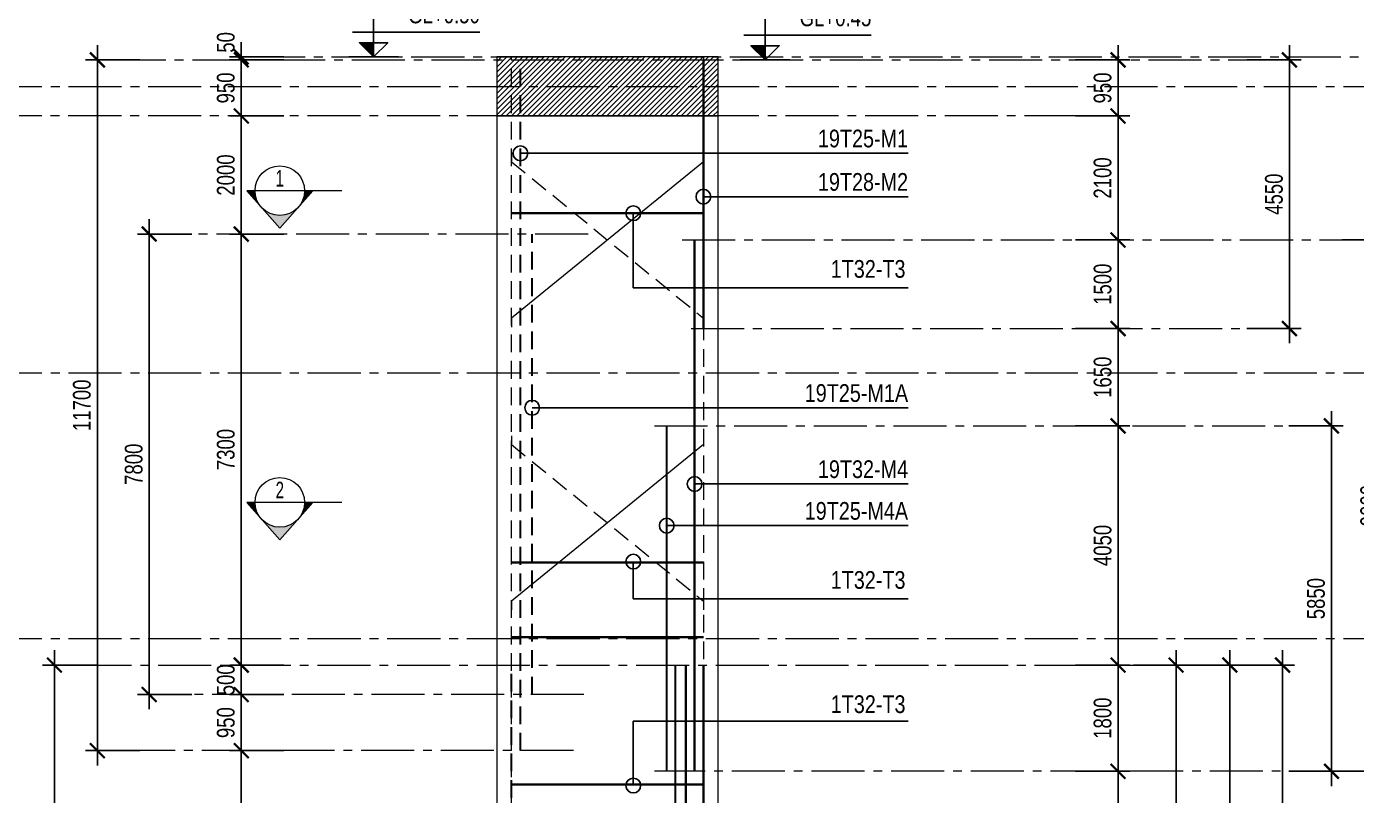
# Model space of a CAD drawing. Header units: millimetres. Extents: x 2746337 to 7547699, y -363432 to 15720.
# Drawn here: x 3076221 to 3098751, y -206403 to -193381 of the extents above; entities that cross this region are included whole.
import ezdxf
from ezdxf.enums import TextEntityAlignment as Align

# ---------------------------------------------------------------- set-up
doc = ezdxf.new("R2010")
doc.units = ezdxf.units.MM
doc.header["$LTSCALE"] = 1200
doc.header["$PDMODE"] = 3
for name, pattern in [('CENTER2', [1.125, 0.75, -0.125, 0.125, -0.125]), ('CONTINOUS', [0]), ('HIDDEN', [0.375, 0.25, -0.125])]:
    doc.linetypes.add(name, pattern=pattern)
for name, color, linetype, lineweight in [('1', 9, 'Continuous', 13), ('BOUND', 3, 'Continuous', 20), ('C1CO', 4, 'Continuous', 35), ('ENOTE', 2, 'Continuous', 15), ('Grid line', 160, 'CENTER2', 5), ('HIDE', 8, 'HIDDEN', 13), ('K-THUOC', 1, 'Continuous', 18), ('LEADER', 8, 'Continuous', 9), ('T1CO', 4, 'Continuous', 20), ('T1HI', 4, 'HIDDEN', 13), ('TCHI', 4, 'HIDDEN', 30), ('TEXTMA', 2, 'Continuous', 13)]:
    doc.layers.add(name, color=color, linetype=linetype, lineweight=lineweight)
for name, color, linetype in [('CDC.02.DIM', 1, 'Continuous'), ('CDC.06.TEXT', 2, 'Continuous'), ('CDC.10.HATCH', 251, 'Continuous')]:
    doc.layers.add(name, color=color, linetype=linetype)
doc.styles.add('DB_Arial', font='arial.ttf', dxfattribs={"width": 0.8})
doc.styles.add('SMTEXT', font='arial.ttf', dxfattribs={"width": 0.75})
doc.styles.add('TEXTVN', font='VHELVCN.TTF', dxfattribs={"width": 0.8})
doc.dimstyles.new('BSV1-100', dxfattribs={"dimtxt": 300, "dimasz": 250, "dimexe": 200, "dimexo": 0, "dimgap": 108, "dimtad": 1, "dimdec": 0, "dimdsep": 46, "dimtxsty": 'SMTEXT', "dimblk": 'ARCHTICK', "dimcen": 100, "dimdle": 250, "dimclrd": 256, "dimclre": 256, "dimclrt": 1, "dimadec": 0, "dimazin": 0, "dimtfac": 1, "dimtdec": 0, "dimtix": 1, "dimtmove": 2, "dimatfit": 3, "dimfxl": 720, "dimfxlon": 1, "dimtolj": 1, "dimtzin": 0, "dimarcsym": 0})
doc.dimstyles.new('BSV25', dxfattribs={"dimtxt": 300, "dimasz": 250, "dimexe": 200, "dimexo": 0, "dimgap": 108, "dimtad": 1, "dimdec": 0, "dimlfac": 0.25, "dimdsep": 46, "dimtxsty": 'SMTEXT', "dimblk": 'ARCHTICK', "dimcen": 100, "dimdle": 250, "dimclrd": 256, "dimclre": 256, "dimclrt": 2, "dimadec": 0, "dimazin": 0, "dimtfac": 1, "dimtdec": 0, "dimtix": 1, "dimtmove": 2, "dimatfit": 3, "dimfxl": 800, "dimfxlon": 1, "dimtolj": 1, "dimtzin": 0, "dimarcsym": 0})

# ---------------------------------------------------------------- blocks, each defined once
blk = doc.blocks.new('_ArchTick')
at = {"color": 0, "linetype": 'ByBlock', "const_width": 0.15}
blk.add_lwpolyline([(-0.5, -0.5), (0.5, 0.5)], dxfattribs=at)
blk = doc.blocks.new('*D1793')
at = {"layer": 'Defpoints', "color": 0, "transparency": 16777216}
for p in [(3084188, -203245), (3071129, -206245), (3084188, -206245)]:
    blk.add_point(p, dxfattribs=at)
at = {"layer": 'K-THUOC', "lineweight": -2, "transparency": 16777216}
for p, q in [((3071129, -202995), (3071129, -206495)), ((3071849, -203245), (3070929, -203245)), ((3071849, -206245), (3070929, -206245))]:
    blk.add_line(p, q, dxfattribs=at)
at = {"layer": 'K-THUOC', "lineweight": -2, "transparency": 16777216, "xscale": 250, "yscale": 250, "zscale": 250}
for p, rotation in [((3071129, -203245), 90), ((3071129, -206245), 270)]:
    blk.add_blockref('_ArchTick', p, dxfattribs=dict(at, rotation=rotation))
at = {"layer": 'K-THUOC', "color": 1, "transparency": 16777216, "char_height": 300, "attachment_point": 5, "rotation": 90, "style": 'SMTEXT'}
for s, insert in [('\\A1;T12a200-L1,L2,L3', (3071417, -204745)), ('\\A1;3000', (3070867, -204745))]:
    blk.add_mtext(s, dxfattribs=dict(at, insert=insert))
blk = doc.blocks.new('*D1794')
at = {"layer": 'Defpoints', "color": 0, "transparency": 16777216}
for p in [(3084188, -206245), (3071129, -220395), (3077931, -220395)]:
    blk.add_point(p, dxfattribs=at)
at = {"layer": 'K-THUOC', "lineweight": -2, "transparency": 16777216}
for p, q in [((3071129, -205995), (3071129, -220645)), ((3071849, -206245), (3070929, -206245)), ((3071849, -220395), (3070929, -220395))]:
    blk.add_line(p, q, dxfattribs=at)
at = {"layer": 'K-THUOC', "lineweight": -2, "transparency": 16777216, "xscale": 250, "yscale": 250, "zscale": 250}
for p, rotation in [((3071129, -206245), 90), ((3071129, -220395), 270)]:
    blk.add_blockref('_ArchTick', p, dxfattribs=dict(at, rotation=rotation))
at = {"layer": 'K-THUOC', "color": 1, "transparency": 16777216, "char_height": 300, "attachment_point": 5, "rotation": 90, "style": 'SMTEXT'}
for s, insert in [('\\A1;T12a300-L1,L2,L3', (3071417, -213320)), ('\\A1;14150', (3070868, -213320))]:
    blk.add_mtext(s, dxfattribs=dict(at, insert=insert))
blk = doc.blocks.new('SIGSEC')
at = {"layer": '1', "lineweight": 9}
h = blk.add_hatch(color=256, dxfattribs=at)
h.dxf.hatch_style = 1
h.paths.add_polyline_path([(-420, 0), (-560, 0), (-315, -278, -0.182676)])
h = blk.add_hatch(color=256, dxfattribs=at)
h.dxf.hatch_style = 1
h.paths.add_polyline_path([(560, 0), (420, 0, -0.182676), (315, -278)])
h = blk.add_hatch(color=256, dxfattribs=at)
h.dxf.hatch_style = 1
h.paths.add_polyline_path([(315, -278, -0.451416), (-315, -278), (0, -635)])
at = {"layer": '1', "lineweight": 9, "elevation": 0}
blk.add_lwpolyline([(1050, 0), (-560, 0), (0, -635), (560, 0)], dxfattribs=at)
at = {"layer": '1', "lineweight": 9}
blk.add_circle((0, 0), 420, dxfattribs=at)
at = {"layer": 'BOUND', "lineweight": 9, "style": 'TEXTVN', "width": 0.8}
blk.add_attdef('SEC', text='', height=280, dxfattribs=at).set_placement((0, 210, 0), align=Align.MIDDLE_CENTER)
blk = doc.blocks.new('*D1795')
at = {"layer": 'Defpoints', "color": 0, "transparency": 16777216}
for p in [(3071679, -194895), (3071129, -203245), (3084188, -203245)]:
    blk.add_point(p, dxfattribs=at)
at = {"layer": 'K-THUOC', "lineweight": -2, "transparency": 16777216}
for p, q in [((3071129, -194645), (3071129, -203495)), ((3071679, -194895), (3070929, -194895)), ((3071849, -203245), (3070929, -203245))]:
    blk.add_line(p, q, dxfattribs=at)
at = {"layer": 'K-THUOC', "lineweight": -2, "transparency": 16777216, "xscale": 250, "yscale": 250, "zscale": 250}
for p, rotation in [((3071129, -194895), 90), ((3071129, -203245), 270)]:
    blk.add_blockref('_ArchTick', p, dxfattribs=dict(at, rotation=rotation))
at = {"layer": 'K-THUOC', "color": 1, "transparency": 16777216, "char_height": 300, "attachment_point": 5, "rotation": 90, "style": 'SMTEXT'}
for s, insert in [('\\A1;T12a300-L1,L2,L3', (3071417, -199070)), ('\\A1;8350', (3070867, -199070))]:
    blk.add_mtext(s, dxfattribs=dict(at, insert=insert))
blk = doc.blocks.new('tag_cd')
at = {"layer": 'CDC.10.HATCH'}
blk.add_hatch(color=256, dxfattribs=at).paths.add_polyline_path([(180, 240), (420, 0), (420, 240)])
at = {"layer": 'CDC.02.DIM'}
for points in [[(420, 240), (420, 0), (660, 240), (180, 240), (420, 0), (420, 1020)], [(60, 420), (2220, 420)], [(0, 0), (840, 0)]]:
    blk.add_lwpolyline(points, dxfattribs=at)
at = {"layer": 'CDC.06.TEXT', "ltscale": 0.5, "style": 'SMTEXT', "width": 0.75}
blk.add_attdef('CD', text='', height=300, dxfattribs=at).set_placement((2220, 570), align=Align.RIGHT)
blk = doc.blocks.new('*D1796')
at = {"layer": 'Defpoints', "color": 0, "transparency": 16777216}
for p in [(3070676, -194395), (3070113, -199245), (3102823, -199245)]:
    blk.add_point(p, dxfattribs=at)
at = {"layer": 'K-THUOC', "lineweight": -2, "transparency": 16777216}
for p, q in [((3070113, -194145), (3070113, -199495)), ((3070676, -194395), (3069913, -194395)), ((3070833, -199245), (3069913, -199245))]:
    blk.add_line(p, q, dxfattribs=at)
at = {"layer": 'K-THUOC', "lineweight": -2, "transparency": 16777216, "xscale": 250, "yscale": 250, "zscale": 250}
for p, rotation in [((3070113, -194395), 90), ((3070113, -199245), 270)]:
    blk.add_blockref('_ArchTick', p, dxfattribs=dict(at, rotation=rotation))
at = {"layer": 'K-THUOC', "color": 1, "transparency": 16777216, "insert": (3069852, -196820), "char_height": 300, "attachment_point": 5, "rotation": 90, "style": 'SMTEXT'}
blk.add_mtext('\\A1;4850', dxfattribs=at)
blk = doc.blocks.new('*D1797')
at = {"layer": 'Defpoints', "color": 0, "transparency": 16777216}
for p in [(3102823, -199245), (3070113, -203745), (3102807, -203745)]:
    blk.add_point(p, dxfattribs=at)
at = {"layer": 'K-THUOC', "lineweight": -2, "transparency": 16777216}
for p, q in [((3070113, -198995), (3070113, -203995)), ((3070833, -199245), (3069913, -199245)), ((3070833, -203745), (3069913, -203745))]:
    blk.add_line(p, q, dxfattribs=at)
at = {"layer": 'K-THUOC', "lineweight": -2, "transparency": 16777216, "xscale": 250, "yscale": 250, "zscale": 250}
for p, rotation in [((3070113, -199245), 90), ((3070113, -203745), 270)]:
    blk.add_blockref('_ArchTick', p, dxfattribs=dict(at, rotation=rotation))
at = {"layer": 'K-THUOC', "color": 1, "transparency": 16777216, "insert": (3069852, -201495), "char_height": 300, "attachment_point": 5, "rotation": 90, "style": 'SMTEXT'}
blk.add_mtext('\\A1;4500', dxfattribs=at)
blk = doc.blocks.new('*D1798')
at = {"layer": 'Defpoints', "color": 0, "transparency": 16777216}
for p in [(3101550, -203745), (3070113, -207545), (3102807, -207545)]:
    blk.add_point(p, dxfattribs=at)
at = {"layer": 'K-THUOC', "lineweight": -2, "transparency": 16777216}
for p, q in [((3070113, -203495), (3070113, -207795)), ((3070833, -203745), (3069913, -203745)), ((3070833, -207545), (3069913, -207545))]:
    blk.add_line(p, q, dxfattribs=at)
at = {"layer": 'K-THUOC', "lineweight": -2, "transparency": 16777216, "xscale": 250, "yscale": 250, "zscale": 250}
for p, rotation in [((3070113, -203745), 90), ((3070113, -207545), 270)]:
    blk.add_blockref('_ArchTick', p, dxfattribs=dict(at, rotation=rotation))
at = {"layer": 'K-THUOC', "color": 1, "transparency": 16777216, "insert": (3069852, -205645), "char_height": 300, "attachment_point": 5, "rotation": 90, "style": 'SMTEXT'}
blk.add_mtext('\\A1;3800', dxfattribs=at)
blk = doc.blocks.new('*D1799')
at = {"layer": 'Defpoints', "color": 0, "transparency": 16777216}
for p in [(3087588, -193945), (3087938, -194895), (3094713, -194895)]:
    blk.add_point(p, dxfattribs=at)
at = {"layer": 'K-THUOC', "lineweight": -2, "transparency": 16777216}
for p, q in [((3094713, -193695), (3094713, -195145)), ((3093993, -193945), (3094913, -193945)), ((3093993, -194895), (3094913, -194895))]:
    blk.add_line(p, q, dxfattribs=at)
at = {"layer": 'K-THUOC', "lineweight": -2, "transparency": 16777216, "xscale": 250, "yscale": 250, "zscale": 250}
for p, rotation in [((3094713, -193945), 90), ((3094713, -194895), 270)]:
    blk.add_blockref('_ArchTick', p, dxfattribs=dict(at, rotation=rotation))
at = {"layer": 'K-THUOC', "color": 1, "transparency": 16777216, "insert": (3094452, -194420), "char_height": 300, "attachment_point": 5, "rotation": 90, "style": 'SMTEXT'}
blk.add_mtext('\\A1;950', dxfattribs=at)
blk = doc.blocks.new('*D1800')
at = {"layer": 'Defpoints', "color": 0, "transparency": 16777216}
for p in [(3087938, -196995), (3087938, -198495), (3094713, -198495)]:
    blk.add_point(p, dxfattribs=at)
at = {"layer": 'K-THUOC', "lineweight": -2, "transparency": 16777216}
for p, q in [((3094713, -196745), (3094713, -198745)), ((3093993, -196995), (3094913, -196995)), ((3093993, -198495), (3094913, -198495))]:
    blk.add_line(p, q, dxfattribs=at)
at = {"layer": 'K-THUOC', "lineweight": -2, "transparency": 16777216, "xscale": 250, "yscale": 250, "zscale": 250}
for p, rotation in [((3094713, -196995), 90), ((3094713, -198495), 270)]:
    blk.add_blockref('_ArchTick', p, dxfattribs=dict(at, rotation=rotation))
at = {"layer": 'K-THUOC', "color": 1, "transparency": 16777216, "insert": (3094452, -197745), "char_height": 300, "attachment_point": 5, "rotation": 90, "style": 'SMTEXT'}
blk.add_mtext('\\A1;1500', dxfattribs=at)
blk = doc.blocks.new('*D1801')
at = {"layer": 'Defpoints', "color": 0, "transparency": 16777216}
for p in [(3087938, -198495), (3087938, -200145), (3094713, -200145)]:
    blk.add_point(p, dxfattribs=at)
at = {"layer": 'K-THUOC', "lineweight": -2, "transparency": 16777216}
for p, q in [((3094713, -198245), (3094713, -200395)), ((3093993, -198495), (3094913, -198495)), ((3093993, -200145), (3094913, -200145))]:
    blk.add_line(p, q, dxfattribs=at)
at = {"layer": 'K-THUOC', "lineweight": -2, "transparency": 16777216, "xscale": 250, "yscale": 250, "zscale": 250}
for p, rotation in [((3094713, -198495), 90), ((3094713, -200145), 270)]:
    blk.add_blockref('_ArchTick', p, dxfattribs=dict(at, rotation=rotation))
at = {"layer": 'K-THUOC', "color": 1, "transparency": 16777216, "insert": (3094452, -199320), "char_height": 300, "attachment_point": 5, "rotation": 90, "style": 'SMTEXT'}
blk.add_mtext('\\A1;1650', dxfattribs=at)
blk = doc.blocks.new('*D1802')
at = {"layer": 'Defpoints', "color": 0, "transparency": 16777216}
for p in [(3087938, -200145), (3087938, -204195), (3094713, -204195)]:
    blk.add_point(p, dxfattribs=at)
at = {"layer": 'K-THUOC', "lineweight": -2, "transparency": 16777216}
for p, q in [((3094713, -199895), (3094713, -204445)), ((3093993, -200145), (3094913, -200145)), ((3093993, -204195), (3094913, -204195))]:
    blk.add_line(p, q, dxfattribs=at)
at = {"layer": 'K-THUOC', "lineweight": -2, "transparency": 16777216, "xscale": 250, "yscale": 250, "zscale": 250}
for p, rotation in [((3094713, -200145), 90), ((3094713, -204195), 270)]:
    blk.add_blockref('_ArchTick', p, dxfattribs=dict(at, rotation=rotation))
at = {"layer": 'K-THUOC', "color": 1, "transparency": 16777216, "insert": (3094452, -202170), "char_height": 300, "attachment_point": 5, "rotation": 90, "style": 'SMTEXT'}
blk.add_mtext('\\A1;4050', dxfattribs=at)
blk = doc.blocks.new('*D1803')
at = {"layer": 'Defpoints', "color": 0, "transparency": 16777216}
for p in [(3087938, -204195), (3087938, -205995), (3094713, -205995)]:
    blk.add_point(p, dxfattribs=at)
at = {"layer": 'K-THUOC', "lineweight": -2, "transparency": 16777216}
for p, q in [((3094713, -203945), (3094713, -206245)), ((3093993, -204195), (3094913, -204195)), ((3093993, -205995), (3094913, -205995))]:
    blk.add_line(p, q, dxfattribs=at)
at = {"layer": 'K-THUOC', "lineweight": -2, "transparency": 16777216, "xscale": 250, "yscale": 250, "zscale": 250}
for p, rotation in [((3094713, -204195), 90), ((3094713, -205995), 270)]:
    blk.add_blockref('_ArchTick', p, dxfattribs=dict(at, rotation=rotation))
at = {"layer": 'K-THUOC', "color": 1, "transparency": 16777216, "insert": (3094452, -205095), "char_height": 300, "attachment_point": 5, "rotation": 90, "style": 'SMTEXT'}
blk.add_mtext('\\A1;1800', dxfattribs=at)
blk = doc.blocks.new('*D1804')
at = {"layer": 'Defpoints', "color": 0, "transparency": 16777216}
for p in [(3087938, -205995), (3087938, -213195), (3094713, -213195)]:
    blk.add_point(p, dxfattribs=at)
at = {"layer": 'K-THUOC', "lineweight": -2, "transparency": 16777216}
for p, q in [((3094713, -205745), (3094713, -213445)), ((3093993, -205995), (3094913, -205995)), ((3093993, -213195), (3094913, -213195))]:
    blk.add_line(p, q, dxfattribs=at)
at = {"layer": 'K-THUOC', "lineweight": -2, "transparency": 16777216, "xscale": 250, "yscale": 250, "zscale": 250}
for p, rotation in [((3094713, -205995), 90), ((3094713, -213195), 270)]:
    blk.add_blockref('_ArchTick', p, dxfattribs=dict(at, rotation=rotation))
at = {"layer": 'K-THUOC', "color": 1, "transparency": 16777216, "insert": (3094452, -209595), "char_height": 300, "attachment_point": 5, "rotation": 90, "style": 'SMTEXT'}
blk.add_mtext('\\A1;7200', dxfattribs=at)
blk = doc.blocks.new('*D1809')
at = {"layer": 'Defpoints', "color": 0, "transparency": 16777216}
for p in [(3086887, -204195), (3097500, -204195), (3086887, -215895)]:
    blk.add_point(p, dxfattribs=at)
at = {"layer": 'K-THUOC', "lineweight": -2, "transparency": 16777216}
for p, q in [((3097500, -216145), (3097500, -203945)), ((3096780, -204195), (3097700, -204195)), ((3096780, -215895), (3097700, -215895))]:
    blk.add_line(p, q, dxfattribs=at)
at = {"layer": 'K-THUOC', "lineweight": -2, "transparency": 16777216, "xscale": 250, "yscale": 250, "zscale": 250}
for p, rotation in [((3097500, -204195), 90), ((3097500, -215895), 270)]:
    blk.add_blockref('_ArchTick', p, dxfattribs=dict(at, rotation=rotation))
at = {"layer": 'K-THUOC', "color": 1, "transparency": 16777216, "insert": (3097239, -210045), "char_height": 300, "attachment_point": 5, "rotation": 90, "style": 'SMTEXT'}
blk.add_mtext('\\A1;11700', dxfattribs=at)
blk = doc.blocks.new('*D1810')
at = {"layer": 'Defpoints', "color": 0, "transparency": 16777216}
for p in [(3088151, -196995), (3099231, -196995), (3088151, -205995)]:
    blk.add_point(p, dxfattribs=at)
at = {"layer": 'K-THUOC', "lineweight": -2, "transparency": 16777216}
for p, q in [((3099231, -206245), (3099231, -196745)), ((3098511, -196995), (3099431, -196995)), ((3098511, -205995), (3099431, -205995))]:
    blk.add_line(p, q, dxfattribs=at)
at = {"layer": 'K-THUOC', "lineweight": -2, "transparency": 16777216, "xscale": 250, "yscale": 250, "zscale": 250}
for p, rotation in [((3099231, -196995), 90), ((3099231, -205995), 270)]:
    blk.add_blockref('_ArchTick', p, dxfattribs=dict(at, rotation=rotation))
at = {"layer": 'K-THUOC', "color": 1, "transparency": 16777216, "insert": (3098970, -201495), "char_height": 300, "attachment_point": 5, "rotation": 90, "style": 'SMTEXT'}
blk.add_mtext('\\A1;9000', dxfattribs=at)
blk = doc.blocks.new('*D1811')
at = {"layer": 'Defpoints', "color": 0, "transparency": 16777216}
for p in [(3087588, -193945), (3097616, -193945), (3087588, -198495)]:
    blk.add_point(p, dxfattribs=at)
at = {"layer": 'K-THUOC', "lineweight": -2, "transparency": 16777216}
for p, q in [((3097616, -198745), (3097616, -193695)), ((3096896, -193945), (3097816, -193945)), ((3096896, -198495), (3097816, -198495))]:
    blk.add_line(p, q, dxfattribs=at)
at = {"layer": 'K-THUOC', "lineweight": -2, "transparency": 16777216, "xscale": 250, "yscale": 250, "zscale": 250}
for p, rotation in [((3097616, -193945), 90), ((3097616, -198495), 270)]:
    blk.add_blockref('_ArchTick', p, dxfattribs=dict(at, rotation=rotation))
at = {"layer": 'K-THUOC', "color": 1, "transparency": 16777216, "insert": (3097355, -196220), "char_height": 300, "attachment_point": 5, "rotation": 90, "style": 'SMTEXT'}
blk.add_mtext('\\A1;4550', dxfattribs=at)
blk = doc.blocks.new('*D1812')
at = {"layer": 'Defpoints', "color": 0, "transparency": 16777216}
for p in [(3087007, -204195), (3096607, -204195), (3087007, -213695)]:
    blk.add_point(p, dxfattribs=at)
at = {"layer": 'K-THUOC', "lineweight": -2, "transparency": 16777216}
for p, q in [((3096607, -213945), (3096607, -203945)), ((3095887, -204195), (3096807, -204195)), ((3095887, -213695), (3096807, -213695))]:
    blk.add_line(p, q, dxfattribs=at)
at = {"layer": 'K-THUOC', "lineweight": -2, "transparency": 16777216, "xscale": 250, "yscale": 250, "zscale": 250}
for p, rotation in [((3096607, -204195), 90), ((3096607, -213695), 270)]:
    blk.add_blockref('_ArchTick', p, dxfattribs=dict(at, rotation=rotation))
at = {"layer": 'K-THUOC', "color": 1, "transparency": 16777216, "insert": (3096346, -208945), "char_height": 300, "attachment_point": 5, "rotation": 90, "style": 'SMTEXT'}
blk.add_mtext('\\A1;9500', dxfattribs=at)
blk = doc.blocks.new('*D1813')
at = {"layer": 'Defpoints', "color": 0, "transparency": 16777216}
for p in [(3087181, -204195), (3095697, -204195), (3087181, -213195)]:
    blk.add_point(p, dxfattribs=at)
at = {"layer": 'K-THUOC', "lineweight": -2, "transparency": 16777216}
for p, q in [((3095697, -213445), (3095697, -203945)), ((3094977, -204195), (3095897, -204195)), ((3094977, -213195), (3095897, -213195))]:
    blk.add_line(p, q, dxfattribs=at)
at = {"layer": 'K-THUOC', "lineweight": -2, "transparency": 16777216, "xscale": 250, "yscale": 250, "zscale": 250}
for p, rotation in [((3095697, -204195), 90), ((3095697, -213195), 270)]:
    blk.add_blockref('_ArchTick', p, dxfattribs=dict(at, rotation=rotation))
at = {"layer": 'K-THUOC', "color": 1, "transparency": 16777216, "insert": (3095435, -208695), "char_height": 300, "attachment_point": 5, "rotation": 90, "style": 'SMTEXT'}
blk.add_mtext('\\A1;9000', dxfattribs=at)
blk = doc.blocks.new('*D1814')
at = {"layer": 'Defpoints', "color": 0, "transparency": 16777216}
for p in [(3079858, -193945), (3084188, -193945), (3084188, -194895)]:
    blk.add_point(p, dxfattribs=at)
at = {"layer": 'K-THUOC', "lineweight": -2, "transparency": 16777216}
for p, q in [((3079858, -195145), (3079858, -193695)), ((3080578, -193945), (3079658, -193945)), ((3080578, -194895), (3079658, -194895))]:
    blk.add_line(p, q, dxfattribs=at)
at = {"layer": 'K-THUOC', "lineweight": -2, "transparency": 16777216, "xscale": 250, "yscale": 250, "zscale": 250}
for p, rotation in [((3079858, -193945), 90), ((3079858, -194895), 270)]:
    blk.add_blockref('_ArchTick', p, dxfattribs=dict(at, rotation=rotation))
at = {"layer": 'K-THUOC', "color": 1, "transparency": 16777216, "insert": (3079597, -194420), "char_height": 300, "attachment_point": 5, "rotation": 90, "style": 'SMTEXT'}
blk.add_mtext('\\A1;950', dxfattribs=at)
blk = doc.blocks.new('*D1815')
at = {"layer": 'Defpoints', "color": 0, "transparency": 16777216}
for p in [(3084164, -196895), (3079858, -204195), (3084164, -204195)]:
    blk.add_point(p, dxfattribs=at)
at = {"layer": 'K-THUOC', "lineweight": -2, "transparency": 16777216}
for p, q in [((3079858, -196645), (3079858, -204445)), ((3080578, -196895), (3079658, -196895)), ((3080578, -204195), (3079658, -204195))]:
    blk.add_line(p, q, dxfattribs=at)
at = {"layer": 'K-THUOC', "lineweight": -2, "transparency": 16777216, "xscale": 250, "yscale": 250, "zscale": 250}
for p, rotation in [((3079858, -196895), 90), ((3079858, -204195), 270)]:
    blk.add_blockref('_ArchTick', p, dxfattribs=dict(at, rotation=rotation))
at = {"layer": 'K-THUOC', "color": 1, "transparency": 16777216, "insert": (3079597, -200545), "char_height": 300, "attachment_point": 5, "rotation": 90, "style": 'SMTEXT'}
blk.add_mtext('\\A1;7300', dxfattribs=at)
blk = doc.blocks.new('*D1816')
at = {"layer": 'Defpoints', "color": 0, "transparency": 16777216}
for p in [(3084164, -205645), (3079858, -208595), (3084164, -208595)]:
    blk.add_point(p, dxfattribs=at)
at = {"layer": 'K-THUOC', "lineweight": -2, "transparency": 16777216}
for p, q in [((3079858, -205395), (3079858, -208845)), ((3080578, -205645), (3079658, -205645)), ((3080578, -208595), (3079658, -208595))]:
    blk.add_line(p, q, dxfattribs=at)
at = {"layer": 'K-THUOC', "lineweight": -2, "transparency": 16777216, "xscale": 250, "yscale": 250, "zscale": 250}
for p, rotation in [((3079858, -205645), 90), ((3079858, -208595), 270)]:
    blk.add_blockref('_ArchTick', p, dxfattribs=dict(at, rotation=rotation))
at = {"layer": 'K-THUOC', "color": 1, "transparency": 16777216, "insert": (3079597, -207120), "char_height": 300, "attachment_point": 5, "rotation": 90, "style": 'SMTEXT'}
blk.add_mtext('\\A1;2950', dxfattribs=at)
blk = doc.blocks.new('*D1818')
at = {"layer": 'Defpoints', "color": 0, "transparency": 16777216}
for p in [(3076693, -204195), (3084364, -204195), (3084364, -215895)]:
    blk.add_point(p, dxfattribs=at)
at = {"layer": 'K-THUOC', "lineweight": -2, "transparency": 16777216}
for p, q in [((3076693, -216145), (3076693, -203945)), ((3077413, -204195), (3076493, -204195)), ((3077413, -215895), (3076493, -215895))]:
    blk.add_line(p, q, dxfattribs=at)
at = {"layer": 'K-THUOC', "lineweight": -2, "transparency": 16777216, "xscale": 250, "yscale": 250, "zscale": 250}
for p, rotation in [((3076693, -204195), 90), ((3076693, -215895), 270)]:
    blk.add_blockref('_ArchTick', p, dxfattribs=dict(at, rotation=rotation))
at = {"layer": 'K-THUOC', "color": 1, "transparency": 16777216, "insert": (3076432, -210045), "char_height": 300, "attachment_point": 5, "rotation": 90, "style": 'SMTEXT'}
blk.add_mtext('\\A1;11700', dxfattribs=at)
blk = doc.blocks.new('*D1819')
at = {"layer": 'Defpoints', "color": 0, "transparency": 16777216}
for p in [(3077420, -193945), (3082637, -193945), (3082637, -205645)]:
    blk.add_point(p, dxfattribs=at)
at = {"layer": 'K-THUOC', "lineweight": -2, "transparency": 16777216}
for p, q in [((3077420, -205895), (3077420, -193695)), ((3078140, -193945), (3077220, -193945)), ((3078140, -205645), (3077220, -205645))]:
    blk.add_line(p, q, dxfattribs=at)
at = {"layer": 'K-THUOC', "lineweight": -2, "transparency": 16777216, "xscale": 250, "yscale": 250, "zscale": 250}
for p, rotation in [((3077420, -193945), 90), ((3077420, -205645), 270)]:
    blk.add_blockref('_ArchTick', p, dxfattribs=dict(at, rotation=rotation))
at = {"layer": 'K-THUOC', "color": 1, "transparency": 16777216, "insert": (3077158, -199795), "char_height": 300, "attachment_point": 5, "rotation": 90, "style": 'SMTEXT'}
blk.add_mtext('\\A1;11700', dxfattribs=at)
blk = doc.blocks.new('*D1820')
at = {"layer": 'Defpoints', "color": 0, "transparency": 16777216}
for p in [(3082364, -196894), (3078298, -204694), (3082364, -204694)]:
    blk.add_point(p, dxfattribs=at)
at = {"layer": 'K-THUOC', "lineweight": -2, "transparency": 16777216}
for p, q in [((3078298, -196644), (3078298, -204944)), ((3079018, -196894), (3078098, -196894)), ((3079018, -204694), (3078098, -204694))]:
    blk.add_line(p, q, dxfattribs=at)
at = {"layer": 'K-THUOC', "lineweight": -2, "transparency": 16777216, "xscale": 250, "yscale": 250, "zscale": 250}
for p, rotation in [((3078298, -196894), 90), ((3078298, -204694), 270)]:
    blk.add_blockref('_ArchTick', p, dxfattribs=dict(at, rotation=rotation))
at = {"layer": 'K-THUOC', "color": 1, "transparency": 16777216, "insert": (3078037, -200794), "char_height": 300, "attachment_point": 5, "rotation": 90, "style": 'SMTEXT'}
blk.add_mtext('\\A1;7800', dxfattribs=at)
blk = doc.blocks.new('*D1821')
at = {"layer": 'Defpoints', "color": 0, "transparency": 16777216}
for p in [(3082488, -204695), (3079858, -205645), (3084164, -205645)]:
    blk.add_point(p, dxfattribs=at)
at = {"layer": 'K-THUOC', "lineweight": -2, "transparency": 16777216}
for p, q in [((3079858, -204445), (3079858, -205895)), ((3080578, -204695), (3079658, -204695)), ((3080578, -205645), (3079658, -205645))]:
    blk.add_line(p, q, dxfattribs=at)
at = {"layer": 'K-THUOC', "lineweight": -2, "transparency": 16777216, "xscale": 250, "yscale": 250, "zscale": 250}
for p, rotation in [((3079858, -204695), 90), ((3079858, -205645), 270)]:
    blk.add_blockref('_ArchTick', p, dxfattribs=dict(at, rotation=rotation))
at = {"layer": 'K-THUOC', "color": 1, "transparency": 16777216, "insert": (3079597, -205170), "char_height": 300, "attachment_point": 5, "rotation": 90, "style": 'SMTEXT'}
blk.add_mtext('\\A1;950', dxfattribs=at)
blk = doc.blocks.new('*D1822')
at = {"layer": 'Defpoints', "color": 0, "transparency": 16777216}
for p in [(3087938, -194895), (3087938, -196995), (3094713, -196995)]:
    blk.add_point(p, dxfattribs=at)
at = {"layer": 'K-THUOC', "lineweight": -2, "transparency": 16777216}
for p, q in [((3094713, -194645), (3094713, -197245)), ((3093993, -194895), (3094913, -194895)), ((3093993, -196995), (3094913, -196995))]:
    blk.add_line(p, q, dxfattribs=at)
at = {"layer": 'K-THUOC', "lineweight": -2, "transparency": 16777216, "xscale": 250, "yscale": 250, "zscale": 250}
for p, rotation in [((3094713, -194895), 90), ((3094713, -196995), 270)]:
    blk.add_blockref('_ArchTick', p, dxfattribs=dict(at, rotation=rotation))
at = {"layer": 'K-THUOC', "color": 1, "transparency": 16777216, "insert": (3094452, -195945), "char_height": 300, "attachment_point": 5, "rotation": 90, "style": 'SMTEXT'}
blk.add_mtext('\\A1;2100', dxfattribs=at)
blk = doc.blocks.new('*D1823')
at = {"layer": 'Defpoints', "color": 0, "transparency": 16777216}
for p in [(3084188, -194895), (3079858, -196895), (3084164, -196895)]:
    blk.add_point(p, dxfattribs=at)
at = {"layer": 'K-THUOC', "lineweight": -2, "transparency": 16777216}
for p, q in [((3079858, -194645), (3079858, -197145)), ((3080578, -194895), (3079658, -194895)), ((3080578, -196895), (3079658, -196895))]:
    blk.add_line(p, q, dxfattribs=at)
at = {"layer": 'K-THUOC', "lineweight": -2, "transparency": 16777216, "xscale": 250, "yscale": 250, "zscale": 250}
for p, rotation in [((3079858, -194895), 90), ((3079858, -196895), 270)]:
    blk.add_blockref('_ArchTick', p, dxfattribs=dict(at, rotation=rotation))
at = {"layer": 'K-THUOC', "color": 1, "transparency": 16777216, "insert": (3079597, -195895), "char_height": 300, "attachment_point": 5, "rotation": 90, "style": 'SMTEXT'}
blk.add_mtext('\\A1;2000', dxfattribs=at)
blk = doc.blocks.new('*D1826')
at = {"layer": 'Defpoints', "color": 0, "transparency": 16777216}
for p in [(3102566, -194895), (3097019, -220395), (3107734, -220395)]:
    blk.add_point(p, dxfattribs=at)
at = {"layer": 'K-THUOC', "lineweight": -2, "transparency": 16777216}
for p, q in [((3107734, -194645), (3107734, -220645)), ((3107014, -194895), (3107934, -194895)), ((3107014, -220395), (3107934, -220395))]:
    blk.add_line(p, q, dxfattribs=at)
at = {"layer": 'K-THUOC', "lineweight": -2, "transparency": 16777216, "xscale": 250, "yscale": 250, "zscale": 250}
for p, rotation in [((3107734, -194895), 90), ((3107734, -220395), 270)]:
    blk.add_blockref('_ArchTick', p, dxfattribs=dict(at, rotation=rotation))
at = {"layer": 'K-THUOC', "color": 1, "transparency": 16777216, "insert": (3107473, -207645), "char_height": 300, "attachment_point": 5, "rotation": 90, "style": 'SMTEXT'}
blk.add_mtext('\\A1;25500', dxfattribs=at)
blk = doc.blocks.new('*D1828')
at = {"layer": 'Defpoints', "color": 0, "transparency": 16777216}
for p in [(3101766, -194395), (3108795, -194395), (3097019, -220395)]:
    blk.add_point(p, dxfattribs=at)
at = {"layer": 'K-THUOC', "lineweight": -2, "transparency": 16777216}
for p, q in [((3108795, -220645), (3108795, -194145)), ((3108075, -194395), (3108995, -194395)), ((3108075, -220395), (3108995, -220395))]:
    blk.add_line(p, q, dxfattribs=at)
at = {"layer": 'K-THUOC', "lineweight": -2, "transparency": 16777216, "xscale": 250, "yscale": 250, "zscale": 250}
for p, rotation in [((3108795, -194395), 90), ((3108795, -220395), 270)]:
    blk.add_blockref('_ArchTick', p, dxfattribs=dict(at, rotation=rotation))
at = {"layer": 'K-THUOC', "color": 1, "transparency": 16777216, "insert": (3108533, -207395), "char_height": 300, "attachment_point": 5, "rotation": 90, "style": 'SMTEXT'}
blk.add_mtext('\\A1;26000', dxfattribs=at)
blk = doc.blocks.new('*D1830')
at = {"layer": 'Defpoints', "color": 0, "transparency": 16777216}
for p in [(3079858, -204195), (3084164, -204195), (3082488, -204695)]:
    blk.add_point(p, dxfattribs=at)
at = {"layer": 'K-THUOC', "lineweight": -2, "transparency": 16777216}
for p, q in [((3079858, -204195), (3079858, -203945)), ((3080578, -204195), (3079658, -204195)), ((3079858, -204695), (3079858, -204195)), ((3080578, -204695), (3079658, -204695)), ((3079858, -204695), (3079858, -204945))]:
    blk.add_line(p, q, dxfattribs=at)
at = {"layer": 'K-THUOC', "lineweight": -2, "transparency": 16777216, "xscale": 250, "yscale": 250, "zscale": 250}
for p, rotation in [((3079858, -204195), 270), ((3079858, -204695), 90)]:
    blk.add_blockref('_ArchTick', p, dxfattribs=dict(at, rotation=rotation))
at = {"layer": 'K-THUOC', "color": 1, "transparency": 16777216, "insert": (3079597, -204445), "char_height": 300, "attachment_point": 5, "rotation": 90, "style": 'SMTEXT'}
blk.add_mtext('\\A1;500', dxfattribs=at)
blk = doc.blocks.new('*D1831')
at = {"layer": 'Defpoints', "color": 0, "transparency": 16777216}
for p in [(3087851, -200145), (3087851, -205995), (3098329, -205995)]:
    blk.add_point(p, dxfattribs=at)
at = {"layer": 'K-THUOC', "lineweight": -2, "transparency": 16777216}
for p, q in [((3098329, -199895), (3098329, -206245)), ((3097609, -200145), (3098529, -200145)), ((3097609, -205995), (3098529, -205995))]:
    blk.add_line(p, q, dxfattribs=at)
at = {"layer": 'K-THUOC', "lineweight": -2, "transparency": 16777216, "xscale": 250, "yscale": 250, "zscale": 250}
for p, rotation in [((3098329, -200145), 90), ((3098329, -205995), 270)]:
    blk.add_blockref('_ArchTick', p, dxfattribs=dict(at, rotation=rotation))
at = {"layer": 'K-THUOC', "color": 1, "transparency": 16777216, "insert": (3098068, -203070), "char_height": 300, "attachment_point": 5, "rotation": 90, "style": 'SMTEXT'}
blk.add_mtext('\\A1;5850', dxfattribs=at)
blk = doc.blocks.new('*D1837')
at = {"layer": 'Defpoints', "color": 0, "transparency": 16777216}
for p in [(3079858, -193895), (3084188, -193895), (3084188, -193945)]:
    blk.add_point(p, dxfattribs=at)
at = {"layer": 'K-THUOC', "lineweight": -2, "transparency": 16777216}
for p, q in [((3079858, -193895), (3079858, -193645)), ((3080578, -193895), (3079658, -193895)), ((3080578, -193945), (3079658, -193945)), ((3079858, -193945), (3079858, -193895)), ((3079858, -193945), (3079858, -194195))]:
    blk.add_line(p, q, dxfattribs=at)
at = {"layer": 'K-THUOC', "lineweight": -2, "transparency": 16777216, "xscale": 250, "yscale": 250, "zscale": 250}
for p, rotation in [((3079858, -193895), 270), ((3079858, -193945), 90)]:
    blk.add_blockref('_ArchTick', p, dxfattribs=dict(at, rotation=rotation))
at = {"layer": 'K-THUOC', "color": 1, "transparency": 16777216, "insert": (3079597, -193648), "char_height": 300, "attachment_point": 5, "rotation": 90, "style": 'SMTEXT'}
blk.add_mtext('\\A1;50', dxfattribs=at)

msp = doc.modelspace()

# ---------------------------------------------------------------- hatches: boundary and pattern name
at = {"layer": 'CDC.10.HATCH'}
h = msp.add_hatch(dxfattribs=at)
h.set_pattern_fill('ANSI31', color=256, scale=20)
h.set_pattern_definition([(45, (312473.84, -117062.94), (-44.9012806, 44.9012806), [])])
h.paths.add_polyline_path([(3084188.2, -194894.7), (3087938.2, -194894.7), (3087938.2, -193894.7), (3084188.2, -193894.7)])

# ---------------------------------------------------------------- linework, layer by layer
at = {"layer": 'BOUND'}
msp.add_line((3084188.2, -193984.7), (3084188.2, -239394.7), dxfattribs=at)
for points in [[(3084188.2, -194894.7), (3087938.2, -194894.7), (3087938.2, -193894.7), (3084188.2, -193894.7)], [(3084188.2, -239394.7), (3087938.2, -239394.7), (3087938.2, -194894.7), (3084188.2, -194894.7)]]:
    msp.add_lwpolyline(points, close=True, dxfattribs=at)
at = {"layer": 'C1CO'}
for p, q in [((3087688.2, -193944.7), (3087688.2, -198494.7)), ((3084438.2, -196541.7), (3087688.2, -196541.7)), ((3087538.2, -196995), (3087538.2, -205995)), ((3084438.2, -202459), (3087688.2, -202459)), ((3084438.2, -203723.4), (3087688.2, -203723.4)), ((3087391.4, -204195), (3087391.4, -213194.7)), ((3087688.2, -204195), (3087688.2, -215895)), ((3084438.2, -206219.5), (3087688.2, -206219.5))]:
    msp.add_line(p, q, dxfattribs=at)
at = {"layer": 'Grid line', "color": 2}
for p, q in [((3066131.5, -194394.7), (3101765.9, -194394.7)), ((3066131.5, -199244.7), (3102650.3, -199244.7)), ((3066131.5, -203744.7), (3102634.3, -203744.7))]:
    msp.add_line(p, q, dxfattribs=at)
at = {"layer": 'Grid line'}
for p, q in [((3094028.1, -194894.7), (3070900.8, -194894.7)), ((3085735.8, -196894.7), (3079111.7, -196894.7)), ((3087328.1, -196995), (3098517.8, -196995)), ((3087478.1, -198495), (3097816.1, -198495)), ((3086856.6, -200145), (3098517.8, -200145)), ((3077098.7, -204195), (3097699.8, -204195.4)), ((3085663.7, -204694.4), (3078678.9, -204694.7)), ((3085487.8, -205645), (3077742.6, -205645)), ((3098517.8, -205995), (3086856.6, -205995))]:
    msp.add_line(p, q, dxfattribs=at)
for points in [[(3077679.6, -193944.7), (3097016.2, -193944.7)], [(3080037.9, -193894.7), (3106955.2, -193894.7)]]:
    msp.add_lwpolyline(points, dxfattribs=at)
at = {"layer": 'HIDE'}
for p, q in [((3084438.2, -239394.7), (3084438.2, -193894.7)), ((3087688.2, -193894.7), (3087688.2, -239394.7))]:
    msp.add_line(p, q, dxfattribs=at)
at = {"layer": 'T1CO'}
for points in [[(3087688.2, -195520), (3087688.2, -195670), (3084438.2, -198320), (3084438.2, -198470)], [(3087688.2, -200310.8), (3087688.2, -200460.8), (3084438.2, -203110.8), (3084438.2, -203260.8)]]:
    msp.add_lwpolyline(points, dxfattribs=at)
at = {"layer": 'T1HI'}
for points in [[(3084438.2, -195520), (3084438.2, -195670), (3087688.2, -198320), (3087688.2, -198470)], [(3084438.2, -200310.8), (3084438.2, -200460.8), (3087688.2, -203110.8), (3087688.2, -203260.8)]]:
    msp.add_lwpolyline(points, dxfattribs=at)
at = {"layer": 'TCHI', "linetype": 'HIDDEN'}
for p, q in [((3084588.2, -205645), (3084588.2, -193944.7)), ((3084438.2, -215894.7), (3084438.2, -204194.7))]:
    msp.add_line(p, q, dxfattribs=at)
at = {"layer": 'TCHI', "color": 6, "linetype": 'HIDDEN'}
msp.add_line((3084786.2, -204694.4), (3084786.2, -196894.4), dxfattribs=at)
at = {"layer": 'TCHI', "color": 6, "linetype": 'CONTINOUS'}
for p, q in [((3087066.7, -205995), (3087066.7, -200145)), ((3087216.7, -213694.7), (3087216.7, -204195))]:
    msp.add_line(p, q, dxfattribs=at)

# ---------------------------------------------------------------- block references
at = {"layer": '1', "lineweight": 20}
for p, values in [((3080511.1, -196160.1), {'SEC': '1'}), ((3080511.1, -201440.1), {'SEC': '2'})]:
    msp.add_blockref('SIGSEC', p, dxfattribs=at).add_auto_attribs(values)
at = {"layer": 'ENOTE'}
for p, values in [((3081679.9, -193894.7), {'CD': 'GL+0.50'}), ((3088312.8, -193944.7), {'CD': 'GL+0.45'})]:
    msp.add_blockref('tag_cd', p, dxfattribs=at).add_auto_attribs(values)

# ---------------------------------------------------------------- texts
at = {"layer": 'TEXTMA', "style": 'DB_Arial', "width": 0.8}
for s, p in [('19T25-M1', (3091155.9, -195426.7)), ('19T28-M2', (3091155.9, -196161.7)), ('1T32-T3', (3091111.7, -197635.4)), ('19T25-M1A', (3091155.9, -199737.6)), ('19T32-M4', (3091155.9, -201027.8)), ('19T25-M4A', (3091155.9, -201733.9)), ('1T32-T3', (3091111.7, -202903.7)), ('1T32-T3', (3091111.7, -205007.9))]:
    msp.add_text(s, height=300, rotation=360, dxfattribs=at).set_placement(p, align=Align.RIGHT)

# ---------------------------------------------------------------- dimensions: what is measured, and where the dimension line sits
at = {"layer": 'K-THUOC'}
dim = msp.add_linear_dim(base=(3079858, -193894.7), p1=(3084188.2, -193944.7), p2=(3084188.2, -193894.7), angle=90, dimstyle='BSV1-100', dxfattribs=at)
dim.commit()
dim.dimension.update_dxf_attribs({"geometry": '*D1837', "text_midpoint": (3079596.8, -193647.9), "dimtype": 160})
for base, p1, p2, picture, middle in [((3077419.6, -193944.7), (3082636.9, -205645), (3082636.9, -193944.7), '*D1819', (3077158.4, -199794.9)), ((3079858, -193944.7), (3084188.2, -194894.7), (3084188.2, -193944.7), '*D1814', (3079596.8, -194419.7)), ((3094713.1, -194894.7), (3087588.2, -193944.7), (3087938.2, -194894.7), '*D1799', (3094452, -194419.7)), ((3097616.1, -193944.7), (3087588.2, -198495), (3087588.2, -193944.7), '*D1811', (3097354.9, -196219.9)), ((3070113.3, -199244.7), (3070675.7, -194394.7), (3102822.7, -199244.7), '*D1796', (3069852.1, -196819.7)), ((3108794.6, -194394.7), (3097019.2, -220394.7), (3101765.9, -194394.7), '*D1828', (3108533.5, -207394.7)), ((3079858, -196894.7), (3084188.2, -194894.7), (3084163.8, -196894.7), '*D1823', (3079596.8, -195894.7)), ((3094713.1, -196995), (3087938.2, -194894.7), (3087938.2, -196995), '*D1822', (3094452, -195944.9)), ((3107733.8, -220394.7), (3102565.9, -194894.7), (3097019.2, -220394.7), '*D1826', (3107472.6, -207644.7)), ((3078297.9, -204694.4), (3082364, -196894.4), (3082364, -204694.4), '*D1820', (3078036.8, -200794.4)), ((3079858, -204195), (3084163.8, -196894.7), (3084163.8, -204195), '*D1815', (3079596.7, -200544.9)), ((3094713.1, -198495), (3087938.2, -196995), (3087938.2, -198495), '*D1800', (3094452, -197745)), ((3099231.2, -196995), (3088151.5, -205995), (3088151.5, -196995), '*D1810', (3098970, -201495)), ((3094713.1, -200145), (3087938.2, -198495), (3087938.2, -200145), '*D1801', (3094452, -199320)), ((3070113.3, -203744.7), (3102822.7, -199244.7), (3102806.7, -203744.7), '*D1797', (3069852.1, -201494.7)), ((3098329.4, -205995), (3087851.5, -200145), (3087851.5, -205995), '*D1831', (3098068.2, -203070)), ((3094713.1, -204195), (3087938.2, -200145), (3087938.2, -204195), '*D1802', (3094452, -202170)), ((3070113.3, -207544.7), (3101550.2, -203744.7), (3102806.7, -207544.7), '*D1798', (3069852, -205644.7)), ((3076693.3, -204194.7), (3084363.8, -215894.7), (3084363.8, -204194.7), '*D1818', (3076432.1, -210044.7)), ((3079858, -204195), (3082488.2, -204694.7), (3084163.8, -204195), '*D1830', (3079596.8, -204444.9)), ((3097499.8, -204195), (3086886.7, -215894.7), (3086886.7, -204195), '*D1809', (3097238.6, -210044.9)), ((3096607.2693, -204195.198), (3087006.6443, -213694.7099), (3087006.6432, -204195.198), '*D1812', (3096346.0974, -208944.954)), ((3095696.6552, -204195.2003), (3087181.3592, -213194.7099), (3087181.3592, -204195.2003), '*D1813', (3095435.4833, -208694.9551)), ((3094713.1, -205995), (3087938.2, -204195), (3087938.2, -205995), '*D1803', (3094452, -205095)), ((3079858, -205645), (3082488.2, -204694.7), (3084163.8, -205645), '*D1821', (3079596.8, -205169.9)), ((3079858, -208594.7), (3084163.8, -205645), (3084163.8, -208594.7), '*D1816', (3079596.8, -207119.9)), ((3094713.1, -213194.7), (3087938.2, -205995), (3087938.2, -213194.7), '*D1804', (3094452, -209594.9))]:
    dim = msp.add_linear_dim(base=base, p1=p1, p2=p2, angle=90, dimstyle='BSV1-100', dxfattribs=at)
    dim.commit()
    dim.dimension.update_dxf_attribs({"geometry": picture, "text_midpoint": middle})
for base, p1, p2, text, picture, middle in [((3071128.7, -203244.7), (3071678.7, -194894.7), (3084188.2, -203244.7), '<>\\XT12a300-L1,L2,L3', '*D1795', (3071128.7, -199069.7)), ((3071128.7, -206244.7), (3084188.2, -203244.7), (3084188.2, -206244.7), '<>\\XT12a200-L1,L2,L3', '*D1793', (3071128.7, -204744.7)), ((3071128.7, -220394.7), (3084188.2, -206244.7), (3077931.4, -220394.7), '<>\\XT12a300-L1,L2,L3', '*D1794', (3071128.7, -213319.7))]:
    dim = msp.add_linear_dim(base=base, p1=p1, p2=p2, angle=90, text=text, dimstyle='BSV1-100', dxfattribs=at)
    dim.commit()
    dim.dimension.update_dxf_attribs({"geometry": picture, "text_midpoint": middle})

# ---------------------------------------------------------------- leaders
at = {"layer": 'LEADER'}
for points in [[(3084588.2, -195526.7), (3091155.9, -195526.7)], [(3087688.2, -196261.7), (3091155.9, -196261.7)], [(3086499.6, -196541.7), (3086499.6, -197807), (3091155.9, -197807)], [(3084786.2, -199837.6), (3091155.9, -199837.6)], [(3087538.2, -201127.8), (3091155.9, -201127.8)], [(3087066.7, -201833.9), (3091155.9, -201833.9)], [(3086499.6, -202442.7), (3086499.6, -203075.3), (3091155.9, -203075.3)], [(3086499.6, -206235.9), (3086499.6, -205146.5), (3091155.9, -205146.5)]]:
    msp.add_leader(points, dimstyle='BSV25', override={"dimldrblk": 'Origin'}, dxfattribs=at)

doc.saveas('drawing.dxf')
